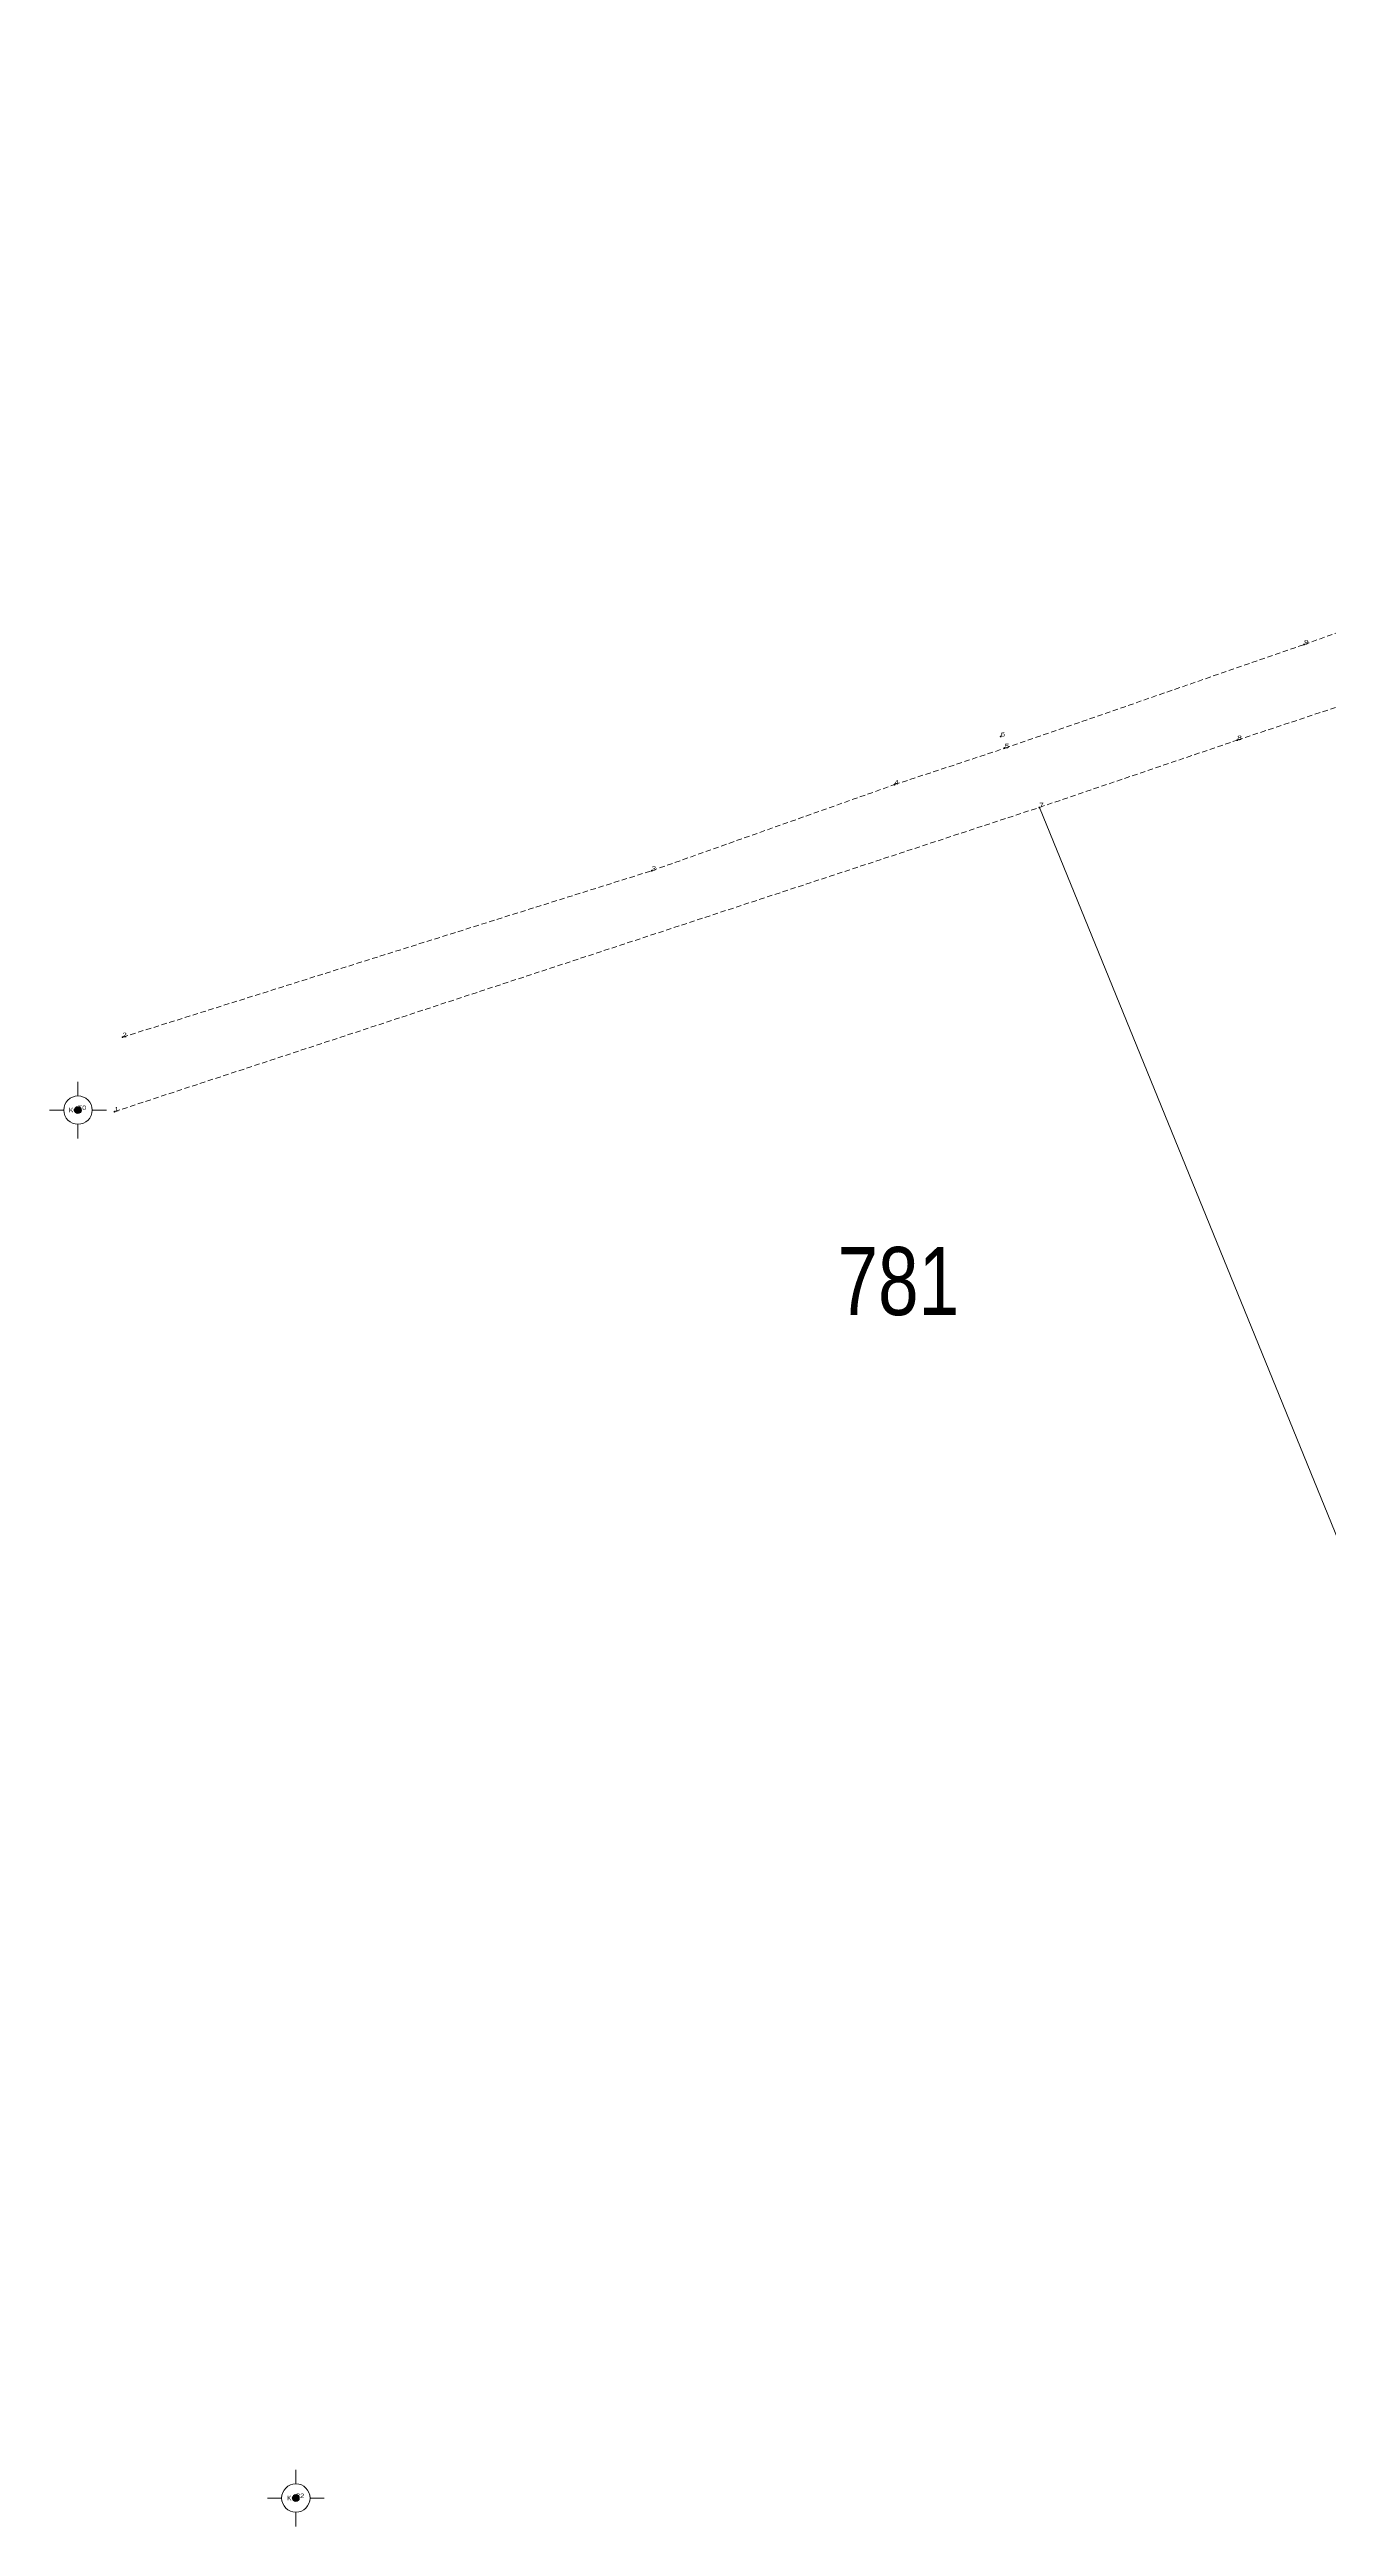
# Model space of a CAD drawing. Header units: metres. Extents: x 548120 to 549740, y 1837953 to 1838576.
# Drawn here: x 549608.8 to 549665.1, y 1837952.8 to 1838061.9 of the extents above; entities that cross this region are included whole.
import ezdxf
from ezdxf.enums import TextEntityAlignment as Align

# ---------------------------------------------------------------- set-up
doc = ezdxf.new("R2010")
doc.units = ezdxf.units.M
doc.header["$LTSCALE"] = 0.08
doc.header["$PDMODE"] = 32
doc.header["$PDSIZE"] = 0.04
doc.linetypes.add('MEDIUM_DASHED', pattern=[4.5, 3, -1.5])
for name, color, linetype, lineweight in [('10', 7, 'Continuous', 13), ('23', 7, 'MEDIUM_DASHED', 13), ('55', 7, 'Continuous', 13), ('7', 7, 'Continuous', 13)]:
    doc.layers.add(name, color=color, linetype=linetype, lineweight=lineweight)
doc.layers.add('12', color=7, linetype='Continuous')
doc.layers.add('9', color=7, linetype='Continuous')

msp = doc.modelspace()

# ---------------------------------------------------------------- hatches: boundary and pattern name
at = {"layer": '7'}
for points in [[(549610.07047, 1838015.03952, 1), (549610.07047, 1838015.33952, 1)], [(549619.66147, 1837953.92052, 1), (549619.66147, 1837954.22052, 1)]]:
    msp.add_hatch(color=256, dxfattribs=at).paths.add_polyline_path(points)

# ---------------------------------------------------------------- linework, layer by layer
at = {"layer": '10'}
msp.add_line((549652.39, 1838028.52), (549671.76, 1837980.98), dxfattribs=at)
at = {"layer": '23'}
for points in [[(549611.68, 1838015.12), (549652.39, 1838028.52), (549661.1, 1838031.48), (549676.99, 1838036.77), (549683.98, 1838039.27), (549688.45, 1838041.02), (549697.67, 1838044.65), (549710.77, 1838049.49), (549733.93, 1838059.33), (549739.48, 1838061.89)], [(549612.03, 1838018.4), (549635.33, 1838025.73), (549646.01, 1838029.52), (549650.86, 1838031.12), (549664.04, 1838035.69), (549690.35, 1838045.09), (549703.69, 1838050.2), (549719.87, 1838056.09)]]:
    msp.add_lwpolyline(points, dxfattribs=at)
at = {"layer": '7'}
for p, q in [((549610.07, 1838015.81), (549610.07, 1838016.44)), ((549609.44, 1838015.19), (549608.82, 1838015.19)), ((549611.32, 1838015.19), (549610.69, 1838015.19)), ((549610.07, 1838013.94), (549610.07, 1838014.56)), ((549619.66, 1837954.69), (549619.66, 1837955.32)), ((549619.04, 1837954.07), (549618.41, 1837954.07)), ((549620.91, 1837954.07), (549620.29, 1837954.07)), ((549619.66, 1837952.82), (549619.66, 1837953.45))]:
    msp.add_line(p, q, dxfattribs=at)
for centre, radius in [((549610.07047, 1838015.18952), 0.625), ((549610.07047, 1838015.18952), 0.15), ((549619.66147, 1837954.07052), 0.625), ((549619.66147, 1837954.07052), 0.15)]:
    msp.add_circle(centre, radius, dxfattribs=at)
for p in [(549664.04, 1838035.69), (549650.69, 1838031.64), (549661.1, 1838031.48), (549650.85, 1838031.13), (549646.01, 1838029.52), (549652.39, 1838028.51), (549635.33, 1838025.73), (549612.03, 1838018.4), (549611.68, 1838015.12)]:
    msp.add_point(p, dxfattribs=at)

# ---------------------------------------------------------------- texts
at = {"layer": '12'}
for s, width, p in [('9', 1.35, (549664.04, 1838035.69)), ('6', 1.25, (549650.69, 1838031.64)), ('5', 1.35, (549650.86, 1838031.12)), ('8', 1.35, (549661.1, 1838031.48)), ('4', 1.25, (549646.01, 1838029.52)), ('7', 1.25, (549652.39, 1838028.52)), ('3', 1.25, (549635.33, 1838025.73)), ('2', 1.25, (549612.03, 1838018.4)), ('1', 1.25, (549611.68, 1838015.12))]:
    msp.add_text(s, height=0.2, dxfattribs=dict(at, width=width)).set_placement(p)
at = {"layer": '55', "width": 0.8}
msp.add_text('781', height=3, dxfattribs=at).set_placement((549646.18, 1838006.16), align=Align.CENTER)
at = {"layer": '7'}
for s, width, p in [('T0', 1.15, (549610.07, 1838015.19)), ('22', 1.25, (549619.66, 1837954.07))]:
    msp.add_text(s, height=0.2, dxfattribs=dict(at, width=width)).set_placement(p)
at = {"layer": '9', "width": 1.1}
for p in [(549610.08, 1838015.09), (549619.68, 1837953.97)]:
    msp.add_text('KC', height=0.2, dxfattribs=at).set_placement(p, align=Align.RIGHT)

doc.saveas('drawing.dxf')
